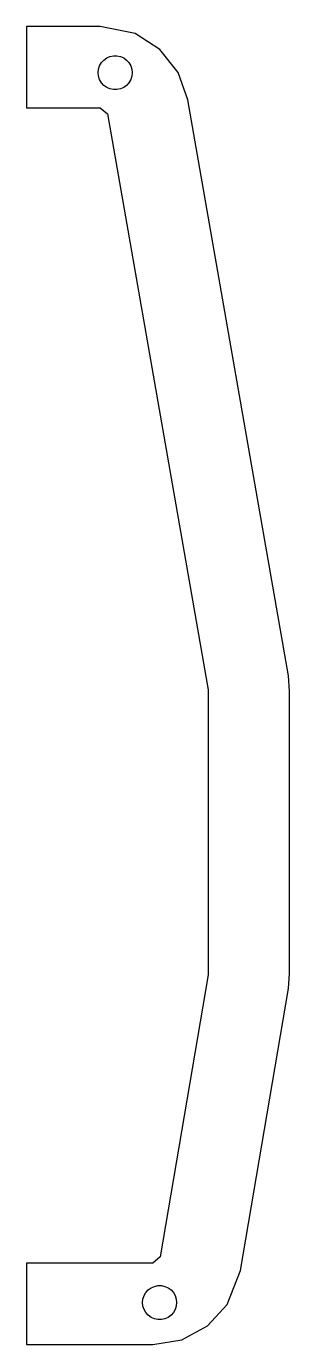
# Model space of a CAD drawing. Header units: metres. Extents: x 280 to 297.8, y -98.8 to -9.9.
import ezdxf

# ---------------------------------------------------------------- set-up
doc = ezdxf.new("R2010")
doc.units = ezdxf.units.M

msp = doc.modelspace()

# ---------------------------------------------------------------- linework, layer by layer
for p, q in [((284.988, -9.875), (280, -9.875)), ((280, -9.875), (280, -15.375)), ((287.356, -10.3619), (284.988, -9.875)), ((289.018, -11.4294), (287.356, -10.3619)), ((290.243, -12.9786), (289.018, -11.4294)), ((284.949, -12.5322), (285.07, -12.324)), ((285.07, -12.324), (285.23, -12.1454)), ((285.23, -12.1454), (285.425, -12.0041)), ((285.425, -12.0041), (285.645, -11.9063)), ((285.645, -11.9063), (285.88, -11.8563)), ((285.88, -11.8563), (286.12, -11.8563)), ((286.12, -11.8563), (286.355, -11.9063)), ((286.355, -11.9063), (286.575, -12.0041)), ((286.575, -12.0041), (286.769, -12.1454)), ((286.769, -12.1454), (286.93, -12.324)), ((286.93, -12.324), (287.051, -12.5322)), ((284.85, -13), (284.875, -12.7609)), ((284.875, -13.2391), (284.85, -13)), ((284.875, -12.7609), (284.949, -12.5322)), ((284.949, -13.4677), (284.875, -13.2391)), ((287.051, -12.5322), (287.125, -12.7609)), ((287.125, -13.2391), (287.051, -13.4677)), ((287.125, -12.7609), (287.15, -13)), ((287.15, -13), (287.125, -13.2391)), ((290.899, -14.8418), (290.243, -12.9786)), ((285.07, -13.6759), (284.949, -13.4677)), ((285.23, -13.8546), (285.07, -13.6759)), ((285.425, -13.9959), (285.23, -13.8546)), ((285.645, -14.0937), (285.425, -13.9959)), ((285.88, -14.1437), (285.645, -14.0937)), ((286.12, -14.1437), (285.88, -14.1437)), ((286.355, -14.0937), (286.12, -14.1437)), ((286.575, -13.9959), (286.355, -14.0937)), ((286.769, -13.8546), (286.575, -13.9959)), ((286.93, -13.6759), (286.769, -13.8546)), ((287.051, -13.4677), (286.93, -13.6759)), ((297.693, -53.7041), (290.899, -14.8418)), ((280, -15.375), (284.988, -15.375)), ((284.988, -15.375), (285.481, -15.7889)), ((285.481, -15.7889), (292.275, -54.6512)), ((297.782, -54.7373), (297.693, -53.7041)), ((292.275, -54.6512), (292.282, -54.7373)), ((292.282, -54.7373), (292.282, -73.7871)), ((297.782, -73.7871), (297.782, -54.7373)), ((292.282, -73.7871), (292.275, -73.8709)), ((297.697, -74.7926), (297.782, -73.7871)), ((292.275, -73.8709), (289.037, -92.9207)), ((294.459, -93.8424), (297.697, -74.7926)), ((288.544, -93.3369), (280, -93.3369)), ((280, -93.3369), (280, -98.8369)), ((289.037, -92.9207), (288.544, -93.3369)), ((293.567, -96.1186), (294.459, -93.8424)), ((288.07, -95.324), (288.23, -95.1454)), ((288.23, -95.1454), (288.425, -95.0041)), ((288.425, -95.0041), (288.645, -94.9063)), ((288.645, -94.9063), (288.88, -94.8563)), ((288.88, -94.8563), (289.12, -94.8563)), ((289.12, -94.8563), (289.355, -94.9063)), ((289.355, -94.9063), (289.575, -95.0041)), ((289.575, -95.0041), (289.769, -95.1454)), ((289.769, -95.1454), (289.93, -95.324)), ((287.85, -96), (287.875, -95.7609)), ((287.875, -96.2391), (287.85, -96)), ((287.875, -95.7609), (287.949, -95.5322)), ((287.949, -95.5322), (288.07, -95.324)), ((289.93, -95.324), (290.051, -95.5322)), ((290.051, -95.5322), (290.125, -95.7609)), ((290.125, -95.7609), (290.15, -96)), ((290.15, -96), (290.125, -96.2391)), ((287.949, -96.4677), (287.875, -96.2391)), ((288.07, -96.6759), (287.949, -96.4677)), ((288.23, -96.8546), (288.07, -96.6759)), ((288.425, -96.9959), (288.23, -96.8546)), ((289.769, -96.8546), (289.575, -96.9959)), ((289.93, -96.6759), (289.769, -96.8546)), ((290.051, -96.4677), (289.93, -96.6759)), ((290.125, -96.2391), (290.051, -96.4677)), ((292.229, -97.5718), (293.567, -96.1186)), ((288.645, -97.0937), (288.425, -96.9959)), ((288.88, -97.1437), (288.645, -97.0937)), ((289.12, -97.1437), (288.88, -97.1437)), ((289.355, -97.0937), (289.12, -97.1437)), ((289.575, -96.9959), (289.355, -97.0937)), ((290.492, -98.5118), (292.229, -97.5718)), ((288.544, -98.8369), (290.492, -98.5118)), ((280, -98.8369), (288.544, -98.8369))]:
    msp.add_line(p, q)

doc.saveas('drawing.dxf')
